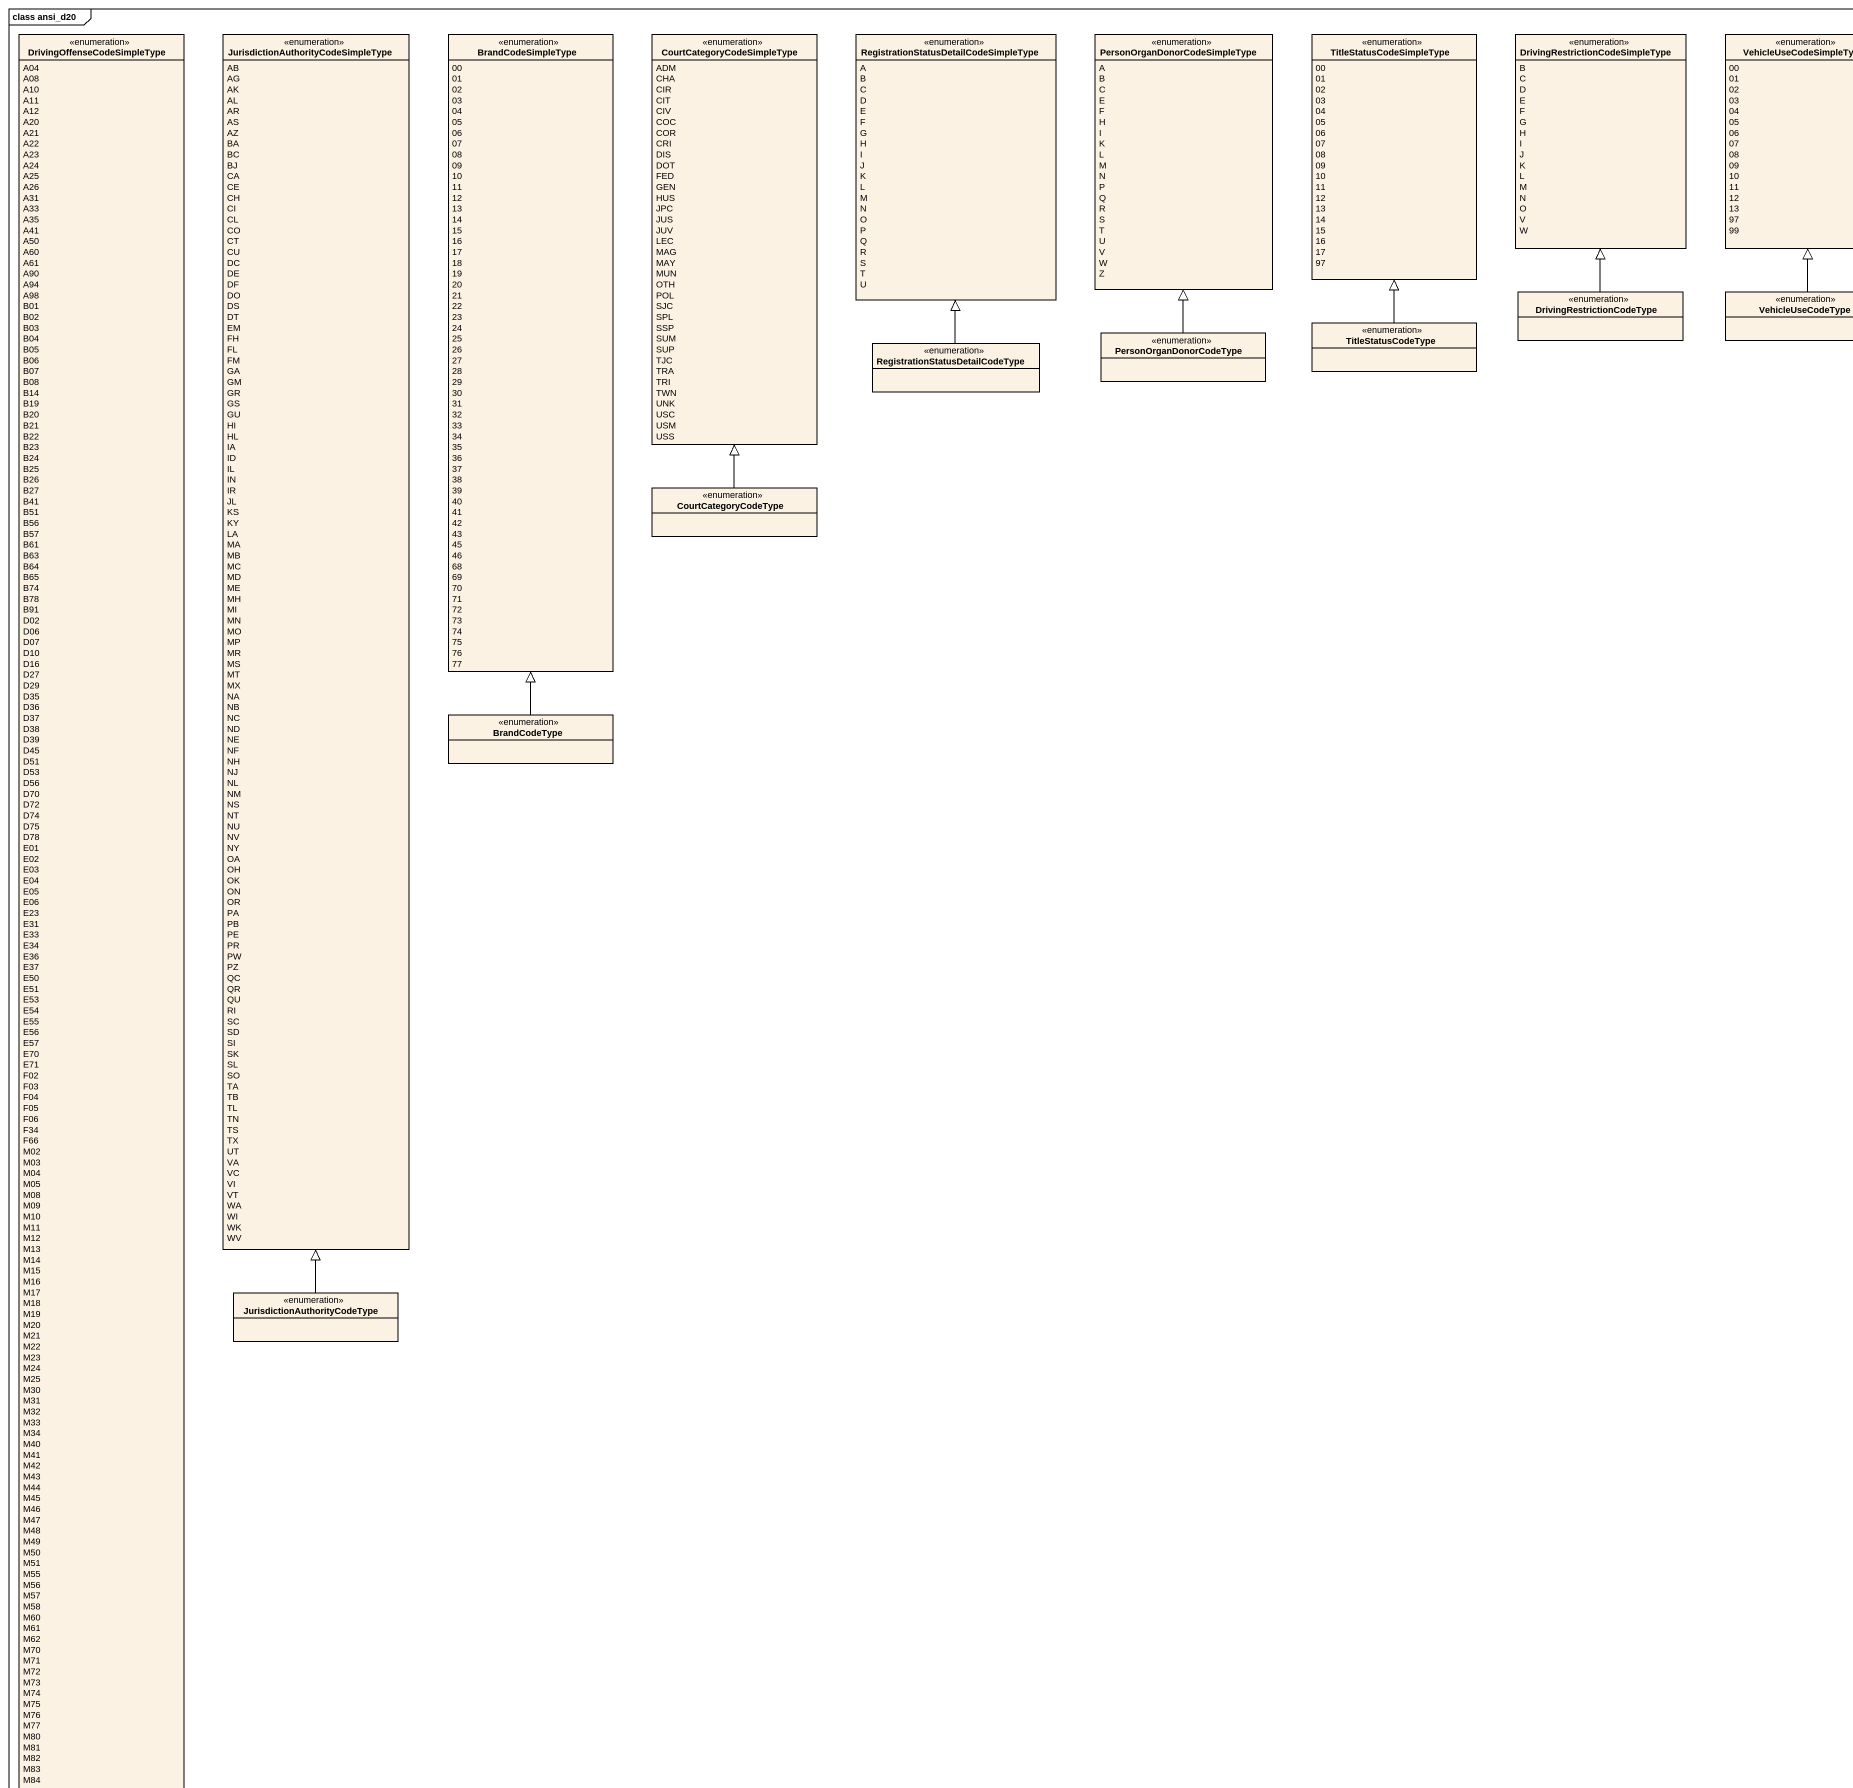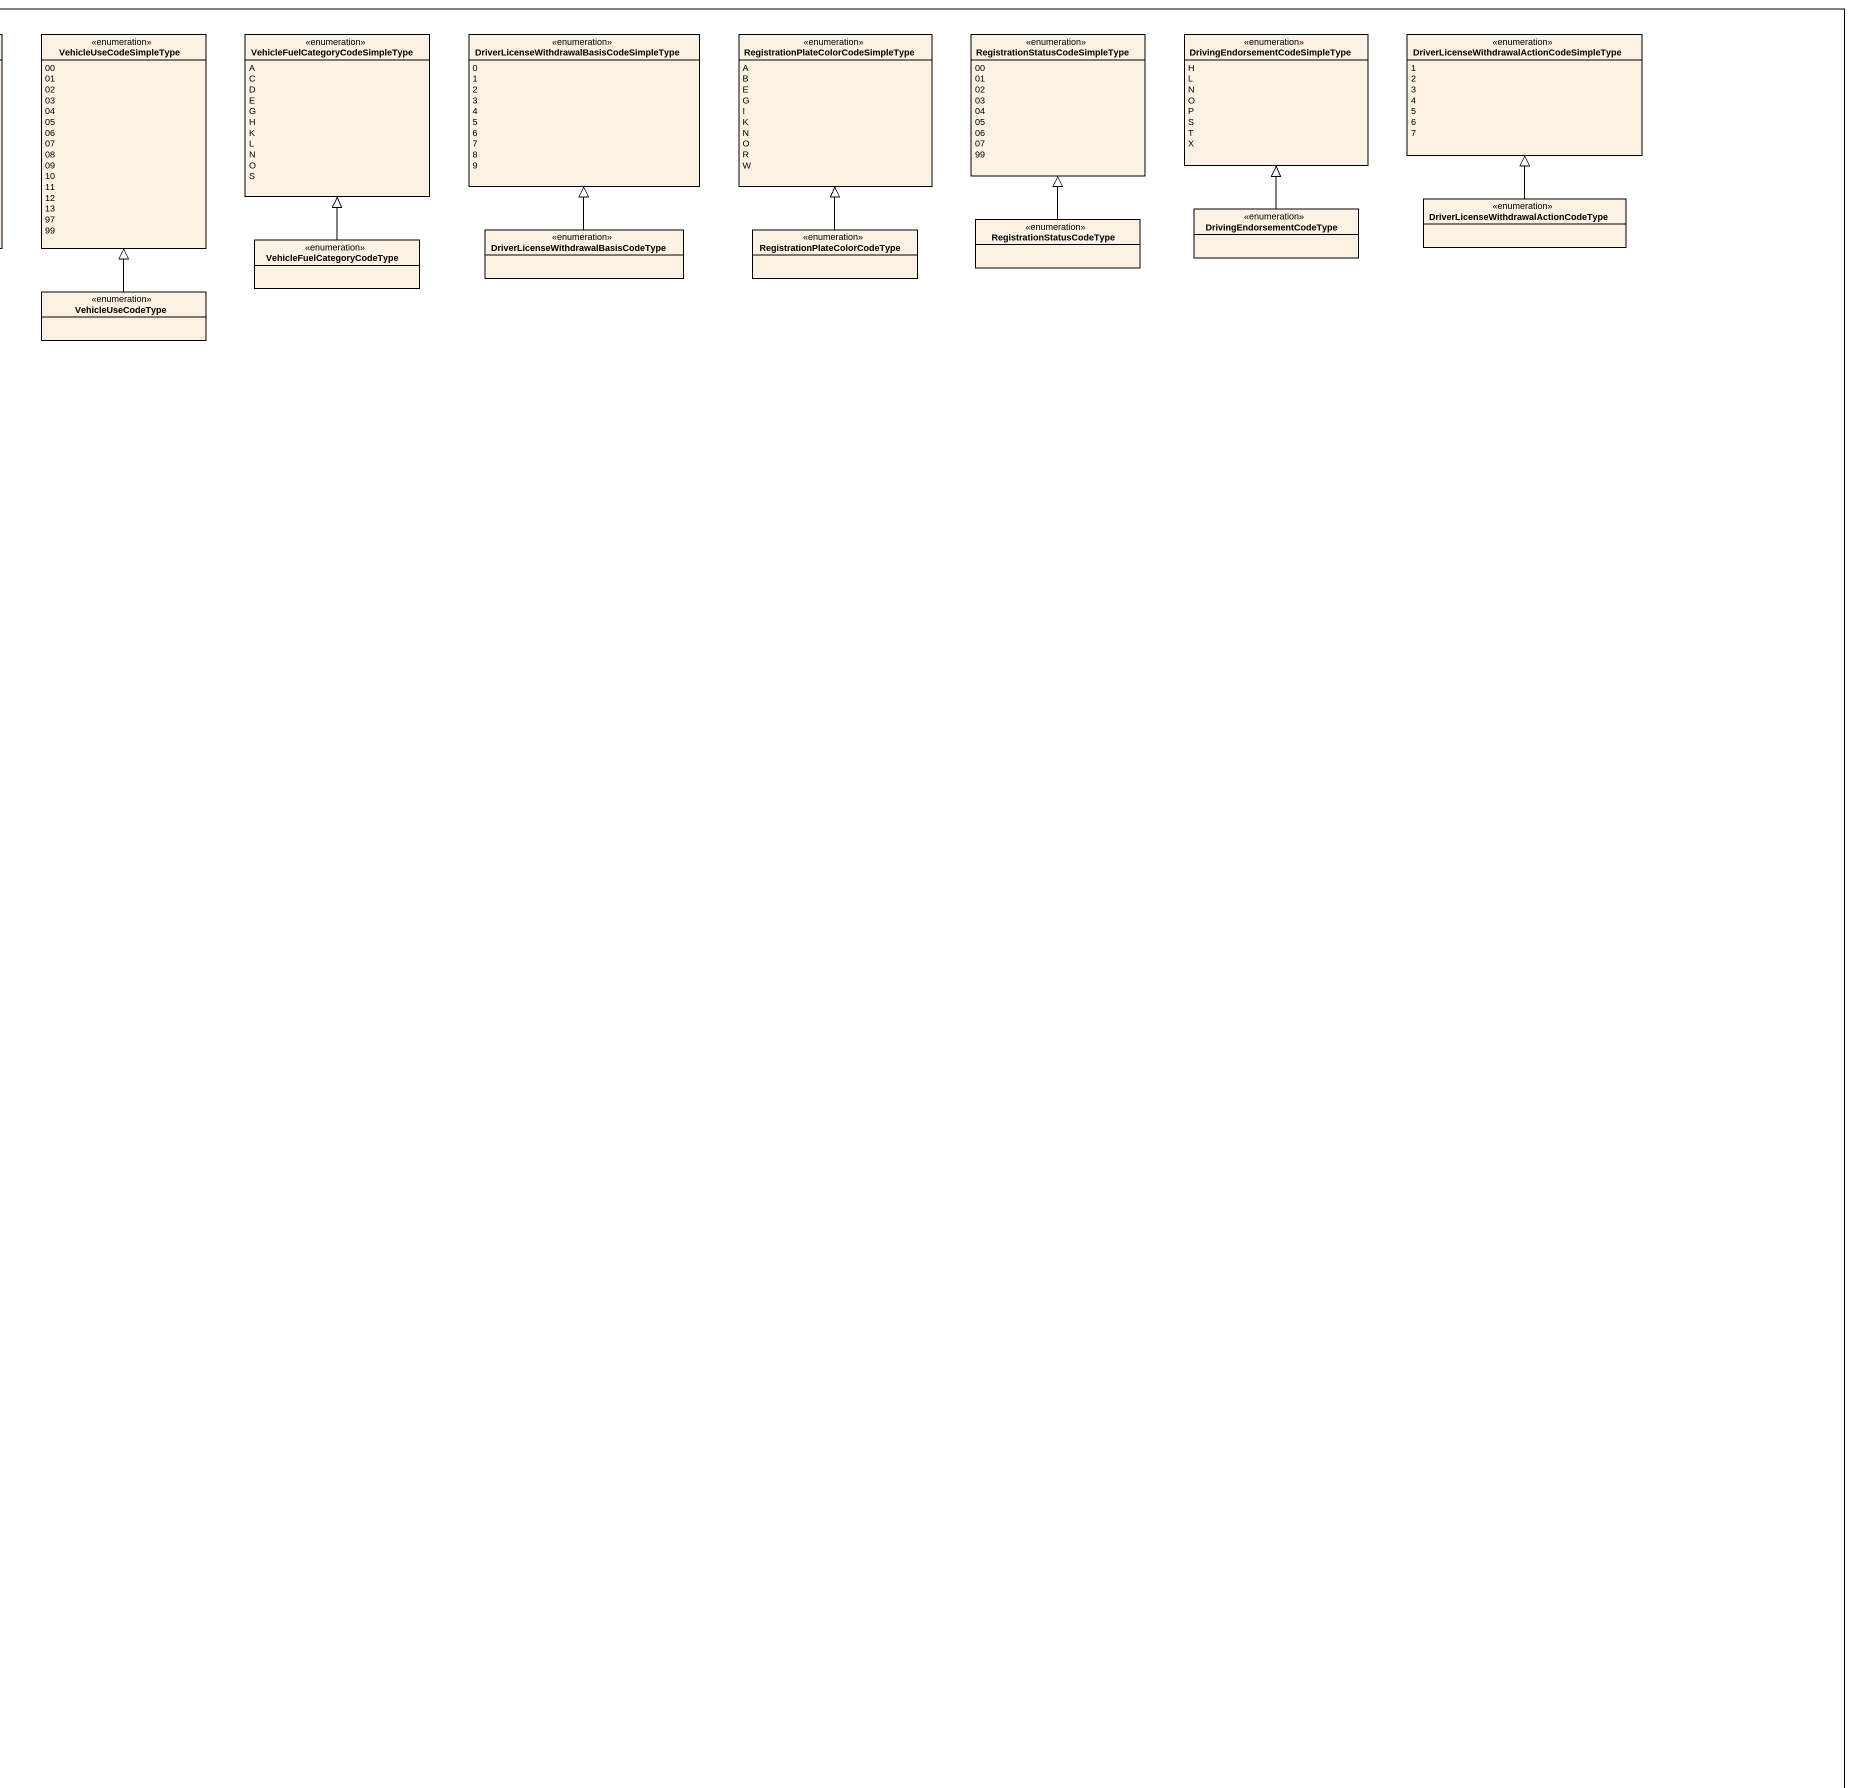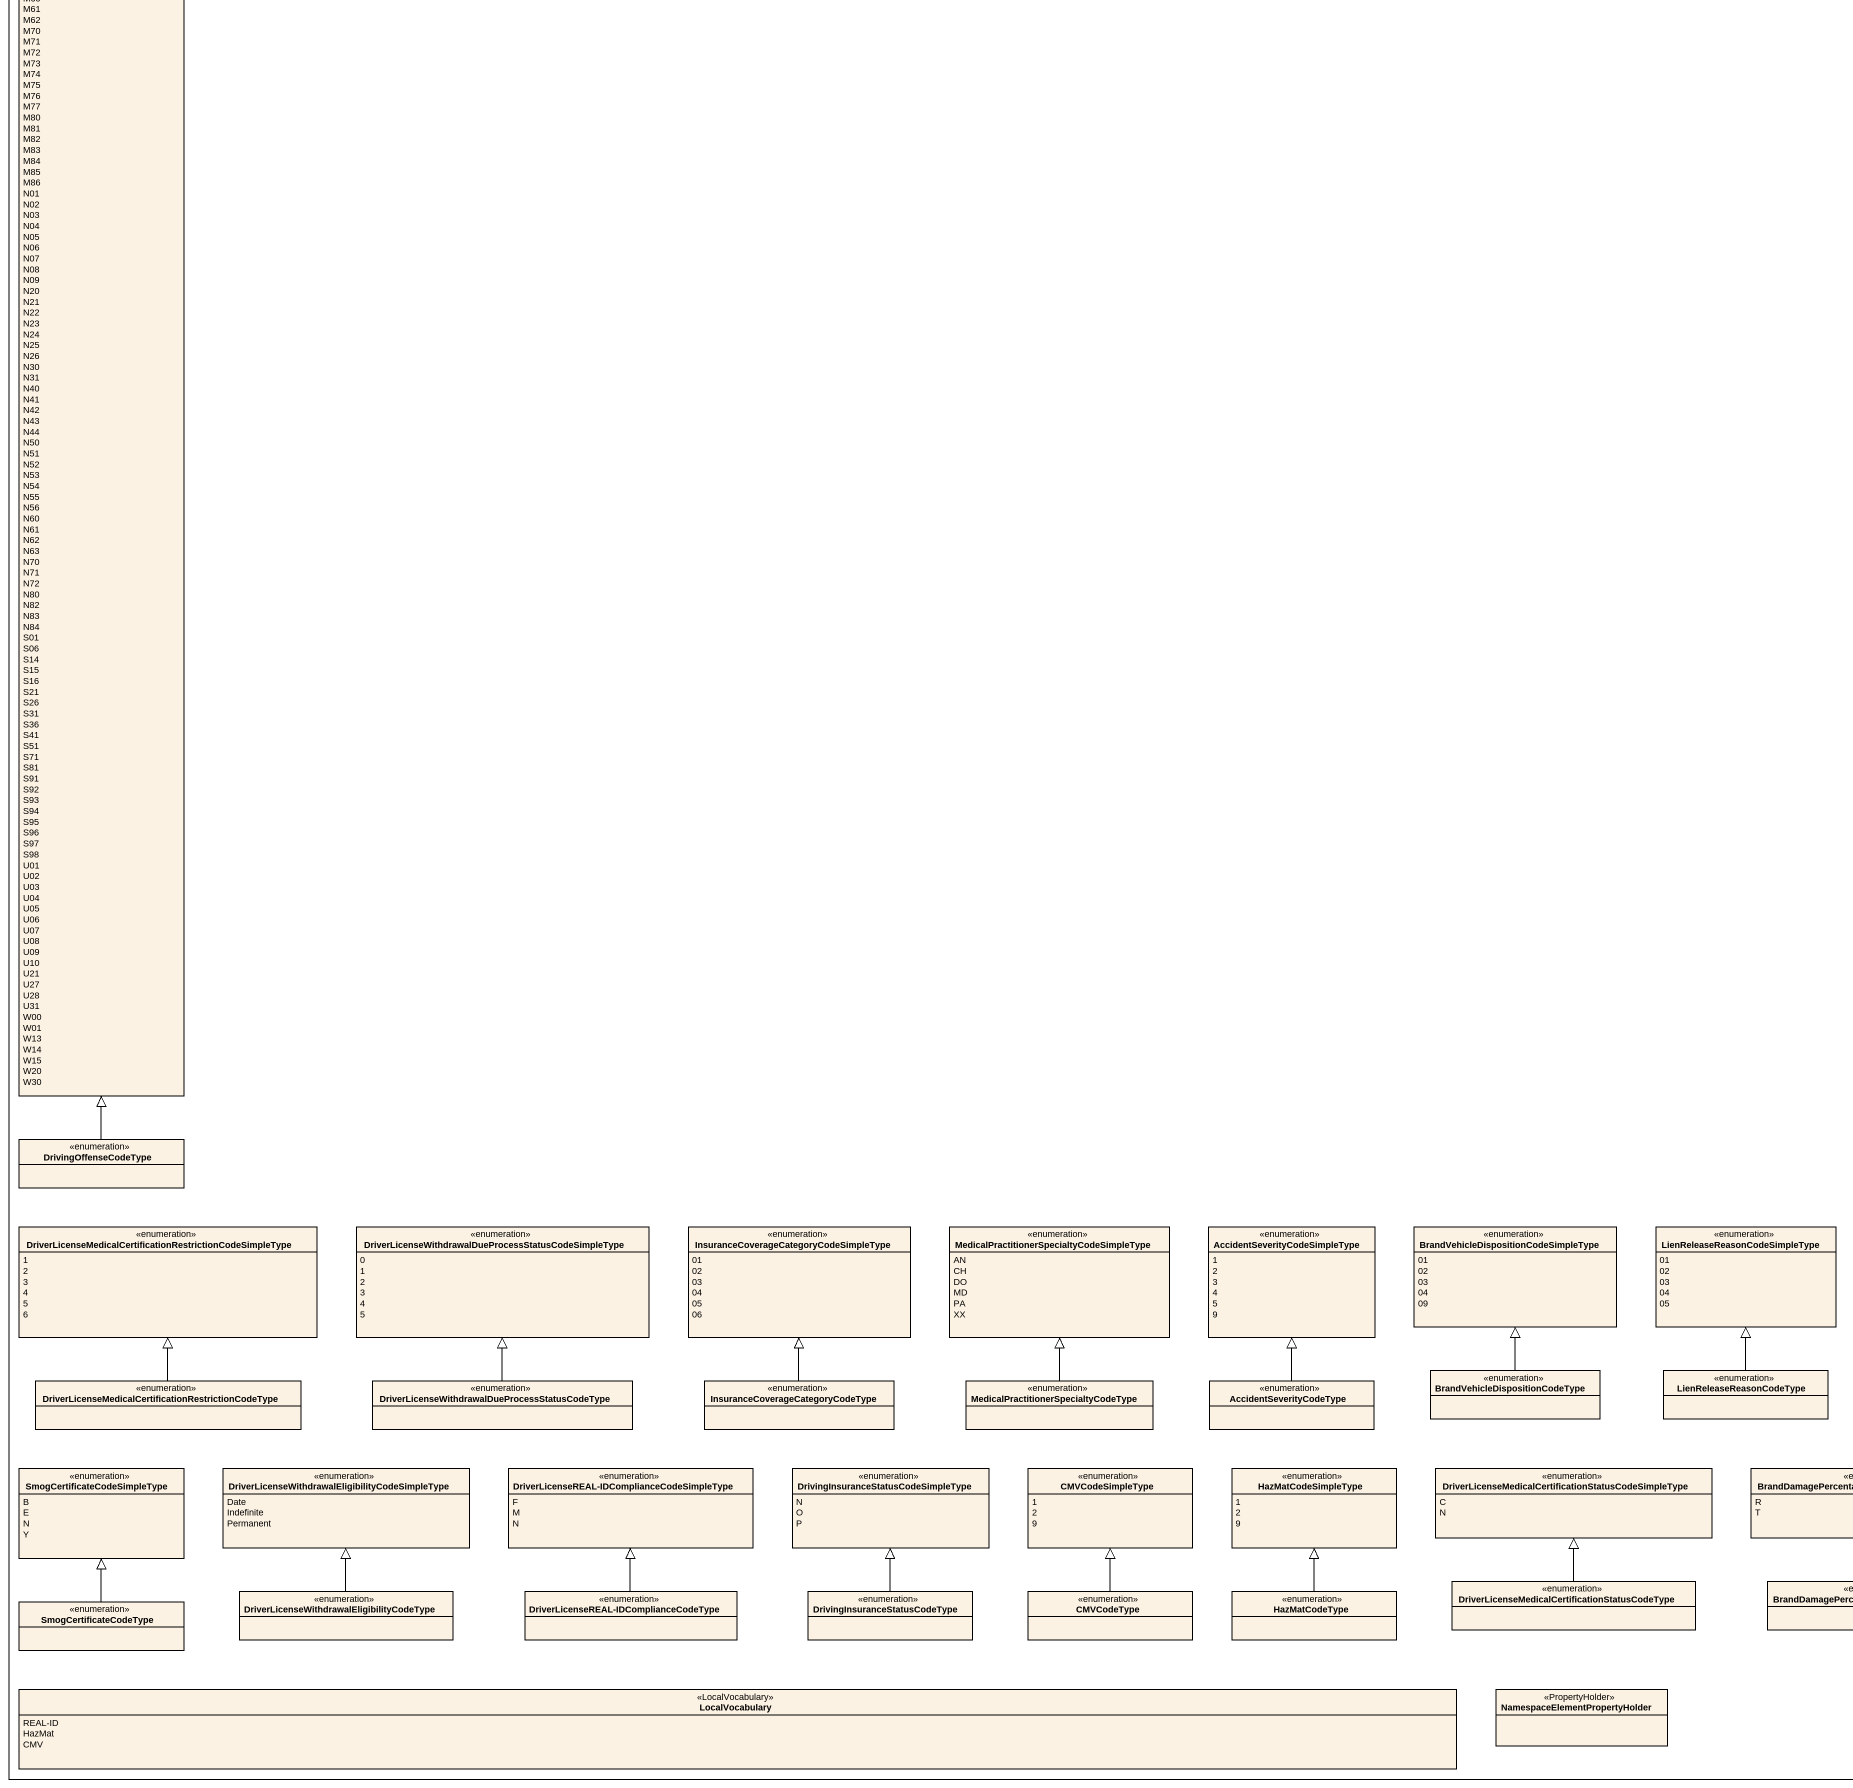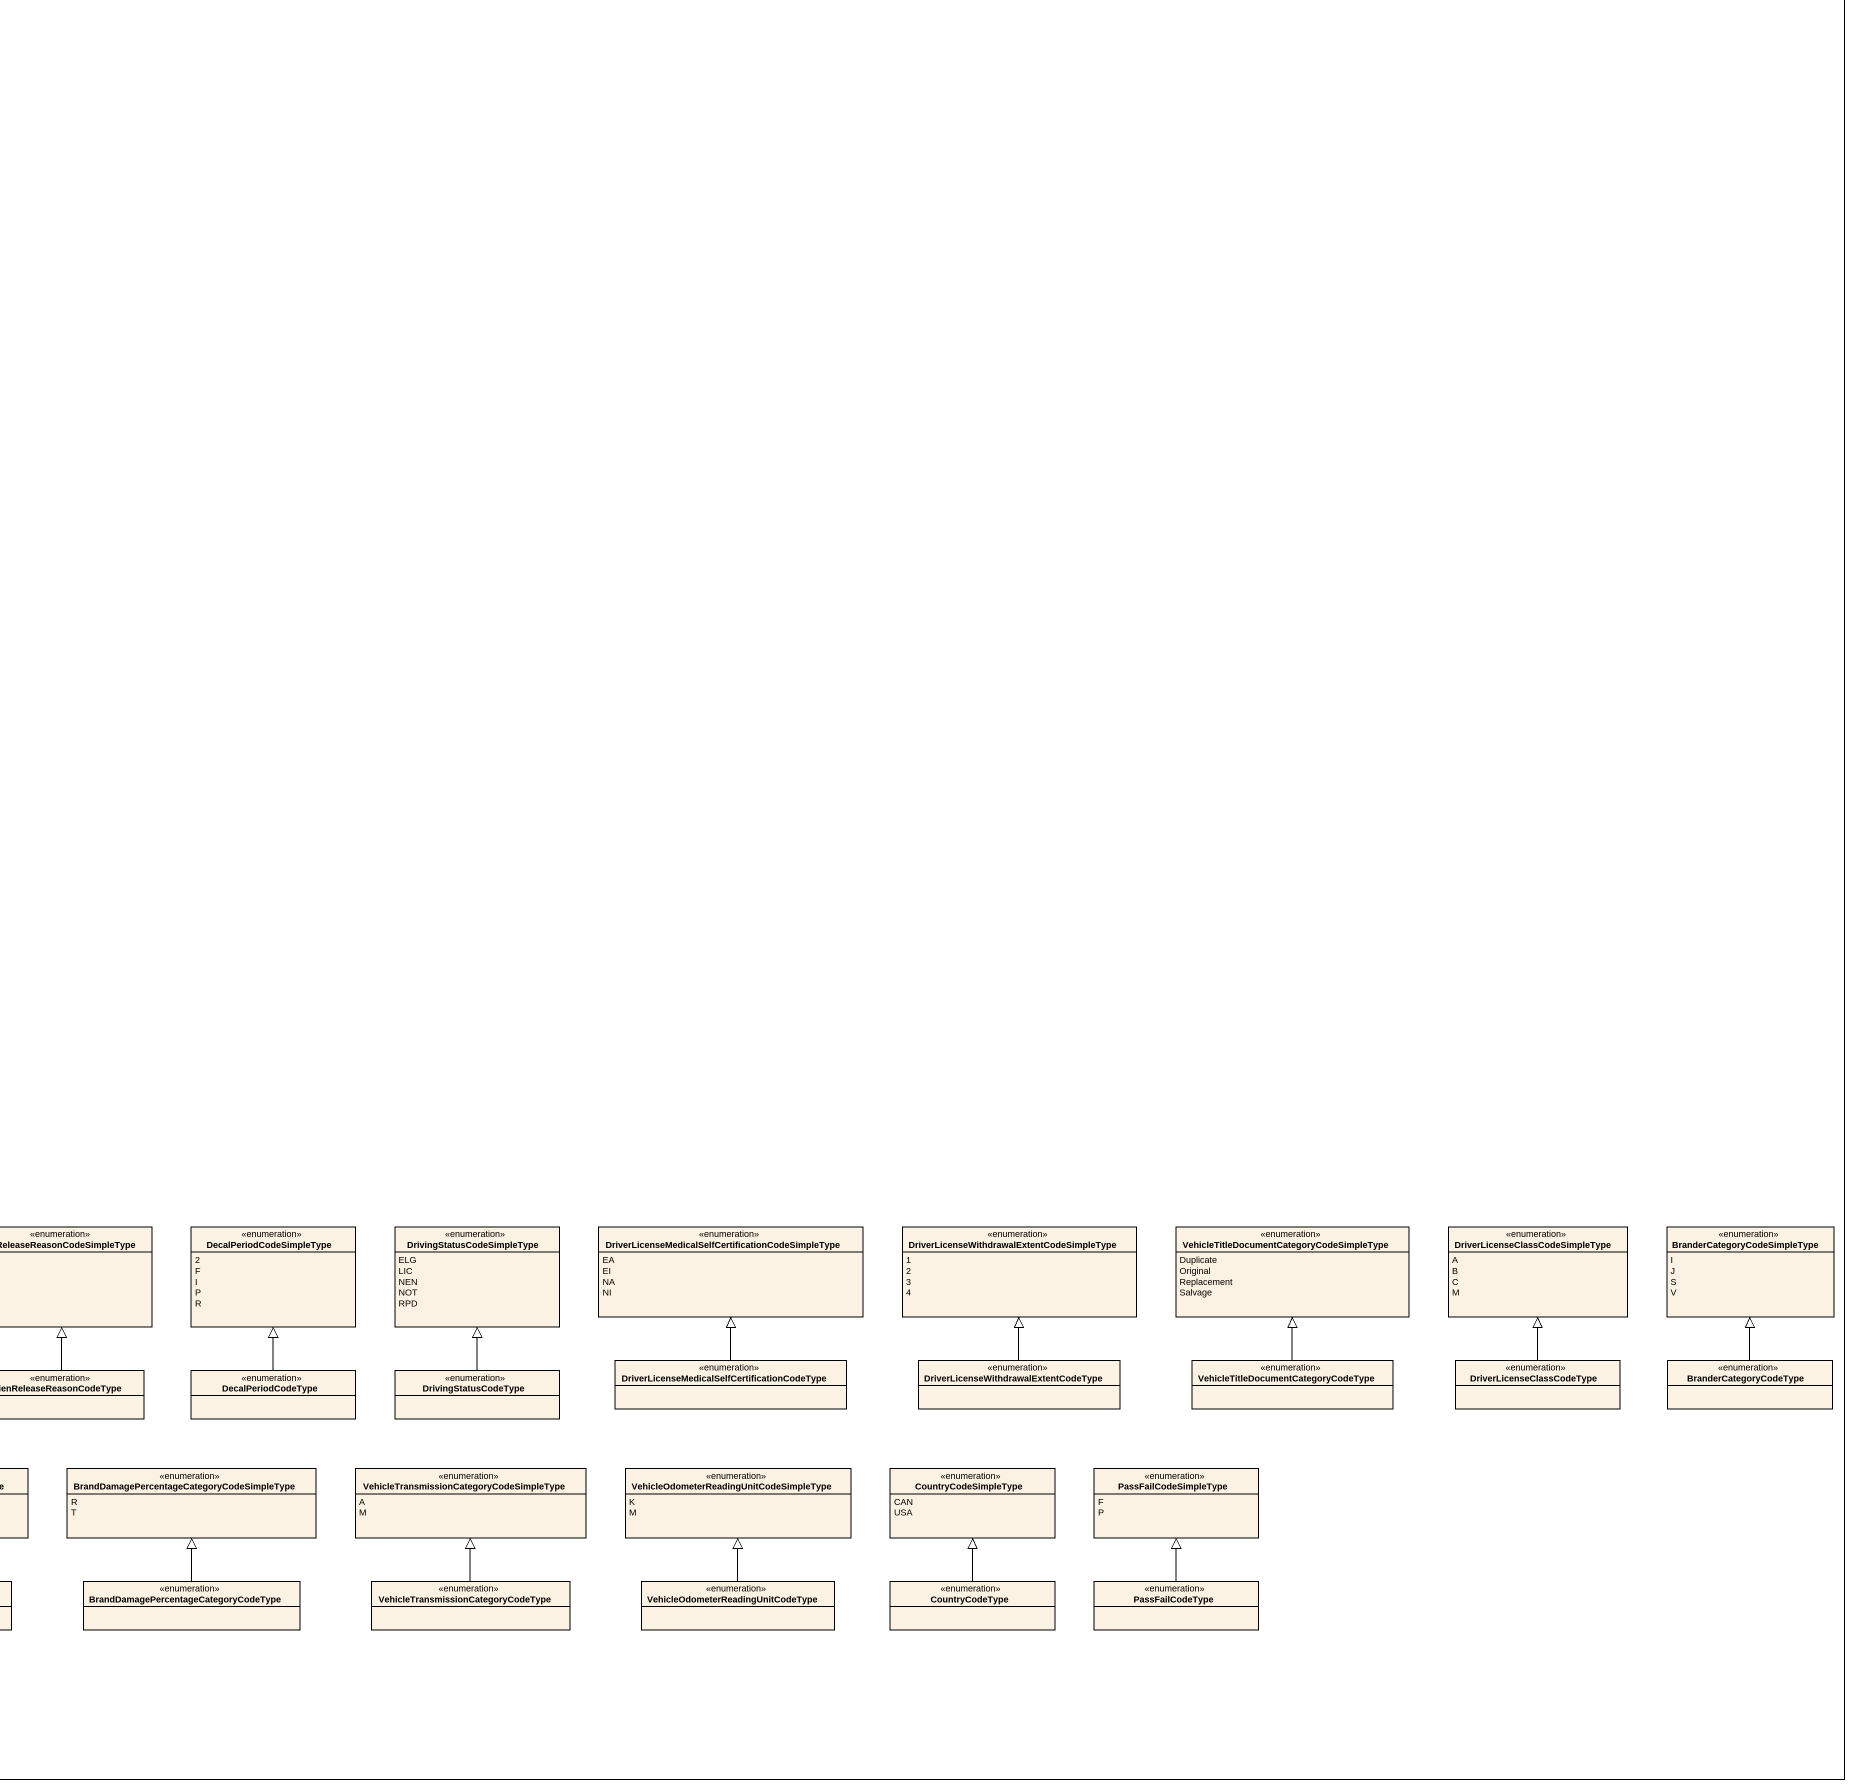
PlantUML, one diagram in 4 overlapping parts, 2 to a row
@startuml
mainframe class ansi_d20
hide circle
hide empty members
enum DrivingOffenseCodeSimpleType {
  A04
  A08
  A10
  A11
  A12
  A20
  A21
  A22
  A23
  A24
  A25
  A26
  A31
  A33
  A35
  A41
  A50
  A60
  A61
  A90
  A94
  A98
  B01
  B02
  B03
  B04
  B05
  B06
  B07
  B08
  B14
  B19
  B20
  B21
  B22
  B23
  B24
  B25
  B26
  B27
  B41
  B51
  B56
  B57
  B61
  B63
  B64
  B65
  B74
  B78
  B91
  D02
  D06
  D07
  D10
  D16
  D27
  D29
  D35
  D36
  D37
  D38
  D39
  D45
  D51
  D53
  D56
  D70
  D72
  D74
  D75
  D78
  E01
  E02
  E03
  E04
  E05
  E06
  E23
  E31
  E33
  E34
  E36
  E37
  E50
  E51
  E53
  E54
  E55
  E56
  E57
  E70
  E71
  F02
  F03
  F04
  F05
  F06
  F34
  F66
  M02
  M03
  M04
  M05
  M08
  M09
  M10
  M11
  M12
  M13
  M14
  M15
  M16
  M17
  M18
  M19
  M20
  M21
  M22
  M23
  M24
  M25
  M30
  M31
  M32
  M33
  M34
  M40
  M41
  M42
  M43
  M44
  M45
  M46
  M47
  M48
  M49
  M50
  M51
  M55
  M56
  M57
  M58
  M60
  M61
  M62
  M70
  M71
  M72
  M73
  M74
  M75
  M76
  M77
  M80
  M81
  M82
  M83
  M84
  M85
  M86
  N01
  N02
  N03
  N04
  N05
  N06
  N07
  N08
  N09
  N20
  N21
  N22
  N23
  N24
  N25
  N26
  N30
  N31
  N40
  N41
  N42
  N43
  N44
  N50
  N51
  N52
  N53
  N54
  N55
  N56
  N60
  N61
  N62
  N63
  N70
  N71
  N72
  N80
  N82
  N83
  N84
  S01
  S06
  S14
  S15
  S16
  S21
  S26
  S31
  S36
  S41
  S51
  S71
  S81
  S91
  S92
  S93
  S94
  S95
  S96
  S97
  S98
  U01
  U02
  U03
  U04
  U05
  U06
  U07
  U08
  U09
  U10
  U21
  U27
  U28
  U31
  W00
  W01
  W13
  W14
  W15
  W20
  W30
}
enum "JurisdictionAuthorityCodeSimpleType" as JurisdictionAuthorityCodeSim {
  AB
  AG
  AK
  AL
  AR
  AS
  AZ
  BA
  BC
  BJ
  CA
  CE
  CH
  CI
  CL
  CO
  CT
  CU
  DC
  DE
  DF
  DO
  DS
  DT
  EM
  FH
  FL
  FM
  GA
  GM
  GR
  GS
  GU
  HI
  HL
  IA
  ID
  IL
  IN
  IR
  JL
  KS
  KY
  LA
  MA
  MB
  MC
  MD
  ME
  MH
  MI
  MN
  MO
  MP
  MR
  MS
  MT
  MX
  NA
  NB
  NC
  ND
  NE
  NF
  NH
  NJ
  NL
  NM
  NS
  NT
  NU
  NV
  NY
  OA
  OH
  OK
  ON
  OR
  PA
  PB
  PE
  PR
  PW
  PZ
  QC
  QR
  QU
  RI
  SC
  SD
  SI
  SK
  SL
  SO
  TA
  TB
  TL
  TN
  TS
  TX
  UT
  VA
  VC
  VI
  VT
  WA
  WI
  WK
  WV
}
enum BrandCodeSimpleType {
  00
  01
  02
  03
  04
  05
  06
  07
  08
  09
  10
  11
  12
  13
  14
  15
  16
  17
  18
  19
  20
  21
  22
  23
  24
  25
  26
  27
  28
  29
  30
  31
  32
  33
  34
  35
  36
  37
  38
  39
  40
  41
  42
  43
  45
  46
  68
  69
  70
  71
  72
  73
  74
  75
  76
  77
}
enum CourtCategoryCodeSimpleType {
  ADM
  CHA
  CIR
  CIT
  CIV
  COC
  COR
  CRI
  DIS
  DOT
  FED
  GEN
  HUS
  JPC
  JUS
  JUV
  LEC
  MAG
  MAY
  MUN
  OTH
  POL
  SJC
  SPL
  SSP
  SUM
  SUP
  TJC
  TRA
  TRI
  TWN
  UNK
  USC
  USM
  USS
}
enum "RegistrationStatusDetailCodeSimpleType" as RegistrationStatusDetailCode {
  A
  B
  C
  D
  E
  F
  G
  H
  I
  J
  K
  L
  M
  N
  O
  P
  Q
  R
  S
  T
  U
}
enum "PersonOrganDonorCodeSimpleType" as PersonOrganDonorCodeSimpleTy {
  A
  B
  C
  E
  F
  H
  I
  K
  L
  M
  N
  P
  Q
  R
  S
  T
  U
  V
  W
  Z
}
enum TitleStatusCodeSimpleType {
  00
  01
  02
  03
  04
  05
  06
  07
  08
  09
  10
  11
  12
  13
  14
  15
  16
  17
  97
}
enum "DrivingRestrictionCodeSimpleType" as DrivingRestrictionCodeSimple {
  B
  C
  D
  E
  F
  G
  H
  I
  J
  K
  L
  M
  N
  O
  V
  W
}
enum VehicleUseCodeSimpleType {
  00
  01
  02
  03
  04
  05
  06
  07
  08
  09
  10
  11
  12
  13
  97
  99
}
enum "VehicleFuelCategoryCodeSimpleType" as VehicleFuelCategoryCodeSimpl {
  A
  C
  D
  E
  G
  H
  K
  L
  N
  O
  S
}
enum "DriverLicenseWithdrawalBasisCodeSimpleType" as DriverLicenseWithdrawalBasis {
  0
  1
  2
  3
  4
  5
  6
  7
  8
  9
}
enum "RegistrationPlateColorCodeSimpleType" as RegistrationPlateColorCodeSi {
  A
  B
  E
  G
  I
  K
  N
  O
  R
  W
}
enum "RegistrationStatusCodeSimpleType" as RegistrationStatusCodeSimple {
  00
  01
  02
  03
  04
  05
  06
  07
  99
}
enum "DrivingEndorsementCodeSimpleType" as DrivingEndorsementCodeSimple {
  H
  L
  N
  O
  P
  S
  T
  X
}
enum "DriverLicenseWithdrawalActionCodeSimpleType" as DriverLicenseWithdrawalActio {
  1
  2
  3
  4
  5
  6
  7
}
enum DrivingEndorsementCodeType
enum "DriverLicenseWithdrawalActionCodeType" as DriverLicenseWithdrawalActio_2
enum VehicleFuelCategoryCodeType
enum "DriverLicenseWithdrawalBasisCodeType" as DriverLicenseWithdrawalBasis_2
enum "RegistrationPlateColorCodeType" as RegistrationPlateColorCodeTy
enum RegistrationStatusCodeType
enum TitleStatusCodeType
enum DrivingRestrictionCodeType
enum VehicleUseCodeType
enum "RegistrationStatusDetailCodeType" as RegistrationStatusDetailCode_2
enum PersonOrganDonorCodeType
enum CourtCategoryCodeType
enum BrandCodeType
enum "JurisdictionAuthorityCodeType" as JurisdictionAuthorityCodeTyp
enum DrivingOffenseCodeType
enum "DriverLicenseMedicalCertificationRestrictionCodeSimpleType" as DriverLicenseMedicalCertific {
  1
  2
  3
  4
  5
  6
}
enum "DriverLicenseWithdrawalDueProcessStatusCodeSimpleType" as DriverLicenseWithdrawalDuePr {
  0
  1
  2
  3
  4
  5
}
enum "InsuranceCoverageCategoryCodeSimpleType" as InsuranceCoverageCategoryCod {
  01
  02
  03
  04
  05
  06
}
enum "MedicalPractitionerSpecialtyCodeSimpleType" as MedicalPractitionerSpecialty {
  AN
  CH
  DO
  MD
  PA
  XX
}
enum "AccidentSeverityCodeSimpleType" as AccidentSeverityCodeSimpleTy {
  1
  2
  3
  4
  5
  9
}
enum "BrandVehicleDispositionCodeSimpleType" as BrandVehicleDispositionCodeS {
  01
  02
  03
  04
  09
}
enum "LienReleaseReasonCodeSimpleType" as LienReleaseReasonCodeSimpleT {
  01
  02
  03
  04
  05
}
enum DecalPeriodCodeSimpleType {
  2
  F
  I
  P
  R
}
enum DrivingStatusCodeSimpleType {
  ELG
  LIC
  NEN
  NOT
  RPD
}
enum "DriverLicenseMedicalSelfCertificationCodeSimpleType" as DriverLicenseMedicalSelfCert {
  EA
  EI
  NA
  NI
}
enum "DriverLicenseWithdrawalExtentCodeSimpleType" as DriverLicenseWithdrawalExten {
  1
  2
  3
  4
}
enum "VehicleTitleDocumentCategoryCodeSimpleType" as VehicleTitleDocumentCategory {
  Duplicate
  Original
  Replacement
  Salvage
}
enum "DriverLicenseClassCodeSimpleType" as DriverLicenseClassCodeSimple {
  A
  B
  C
  M
}
enum "BranderCategoryCodeSimpleType" as BranderCategoryCodeSimpleTyp {
  I
  J
  S
  V
}
enum "BrandVehicleDispositionCodeType" as BrandVehicleDispositionCodeT
enum LienReleaseReasonCodeType
enum DecalPeriodCodeType
enum DrivingStatusCodeType
enum "DriverLicenseMedicalSelfCertificationCodeType" as DriverLicenseMedicalSelfCert_2
enum "DriverLicenseWithdrawalExtentCodeType" as DriverLicenseWithdrawalExten_2
enum "VehicleTitleDocumentCategoryCodeType" as VehicleTitleDocumentCategory_2
enum DriverLicenseClassCodeType
enum BranderCategoryCodeType
enum "DriverLicenseMedicalCertificationRestrictionCodeType" as DriverLicenseMedicalCertific_2
enum "DriverLicenseWithdrawalDueProcessStatusCodeType" as DriverLicenseWithdrawalDuePr_2
enum "InsuranceCoverageCategoryCodeType" as InsuranceCoverageCategoryCod_2
enum "MedicalPractitionerSpecialtyCodeType" as MedicalPractitionerSpecialty_2
enum AccidentSeverityCodeType
enum "SmogCertificateCodeSimpleType" as SmogCertificateCodeSimpleTyp {
  B
  E
  N
  Y
}
enum "DriverLicenseWithdrawalEligibilityCodeSimpleType" as DriverLicenseWithdrawalEligi {
  Date
  Indefinite
  Permanent
}
enum "DriverLicenseREAL-IDComplianceCodeSimpleType" as DriverLicenseREAL {
  F
  M
  N
}
enum "DrivingInsuranceStatusCodeSimpleType" as DrivingInsuranceStatusCodeSi {
  N
  O
  P
}
enum CMVCodeSimpleType {
  1
  2
  9
}
enum HazMatCodeSimpleType {
  1
  2
  9
}
enum "DriverLicenseMedicalCertificationStatusCodeSimpleType" as DriverLicenseMedicalCertific_3 {
  C
  N
}
enum "BrandDamagePercentageCategoryCodeSimpleType" as BrandDamagePercentageCategor {
  R
  T
}
enum "VehicleTransmissionCategoryCodeSimpleType" as VehicleTransmissionCategoryC {
  A
  M
}
enum "VehicleOdometerReadingUnitCodeSimpleType" as VehicleOdometerReadingUnitCo {
  K
  M
}
enum CountryCodeSimpleType {
  CAN
  USA
}
enum PassFailCodeSimpleType {
  F
  P
}
enum SmogCertificateCodeType
enum "DriverLicenseWithdrawalEligibilityCodeType" as DriverLicenseWithdrawalEligi_2
enum "DriverLicenseREAL-IDComplianceCodeType" as DriverLicenseREAL_2
enum "DrivingInsuranceStatusCodeType" as DrivingInsuranceStatusCodeTy
enum CMVCodeType
enum HazMatCodeType
enum "DriverLicenseMedicalCertificationStatusCodeType" as DriverLicenseMedicalCertific_4
enum "BrandDamagePercentageCategoryCodeType" as BrandDamagePercentageCategor_2
enum "VehicleTransmissionCategoryCodeType" as VehicleTransmissionCategoryC_2
enum "VehicleOdometerReadingUnitCodeType" as VehicleOdometerReadingUnitCo_2
enum CountryCodeType
enum PassFailCodeType
enum LocalVocabulary <<LocalVocabulary>> {
  REAL-ID
  HazMat
  CMV
}
class "NamespaceElementPropertyHolder" as NamespaceElementPropertyHold <<PropertyHolder>>
DrivingEndorsementCodeType -up-|> DrivingEndorsementCodeSimple
DriverLicenseWithdrawalActio_2 -up-|> DriverLicenseWithdrawalActio
VehicleFuelCategoryCodeType -up-|> VehicleFuelCategoryCodeSimpl
DriverLicenseWithdrawalBasis_2 -up-|> DriverLicenseWithdrawalBasis
RegistrationPlateColorCodeTy -up-|> RegistrationPlateColorCodeSi
RegistrationStatusCodeType -up-|> RegistrationStatusCodeSimple
TitleStatusCodeType -up-|> TitleStatusCodeSimpleType
DrivingRestrictionCodeType -up-|> DrivingRestrictionCodeSimple
VehicleUseCodeType -up-|> VehicleUseCodeSimpleType
RegistrationStatusDetailCode_2 -up-|> RegistrationStatusDetailCode
PersonOrganDonorCodeType -up-|> PersonOrganDonorCodeSimpleTy
CourtCategoryCodeType -up-|> CourtCategoryCodeSimpleType
BrandCodeType -up-|> BrandCodeSimpleType
JurisdictionAuthorityCodeTyp -up-|> JurisdictionAuthorityCodeSim
DrivingOffenseCodeType -up-|> DrivingOffenseCodeSimpleType
BrandVehicleDispositionCodeT -up-|> BrandVehicleDispositionCodeS
LienReleaseReasonCodeType -up-|> LienReleaseReasonCodeSimpleT
DecalPeriodCodeType -up-|> DecalPeriodCodeSimpleType
DrivingStatusCodeType -up-|> DrivingStatusCodeSimpleType
DriverLicenseMedicalSelfCert_2 -up-|> DriverLicenseMedicalSelfCert
DriverLicenseWithdrawalExten_2 -up-|> DriverLicenseWithdrawalExten
VehicleTitleDocumentCategory_2 -up-|> VehicleTitleDocumentCategory
DriverLicenseClassCodeType -up-|> DriverLicenseClassCodeSimple
BranderCategoryCodeType -up-|> BranderCategoryCodeSimpleTyp
DriverLicenseMedicalCertific_2 -up-|> DriverLicenseMedicalCertific
DriverLicenseWithdrawalDuePr_2 -up-|> DriverLicenseWithdrawalDuePr
InsuranceCoverageCategoryCod_2 -up-|> InsuranceCoverageCategoryCod
MedicalPractitionerSpecialty_2 -up-|> MedicalPractitionerSpecialty
AccidentSeverityCodeType -up-|> AccidentSeverityCodeSimpleTy
SmogCertificateCodeType -up-|> SmogCertificateCodeSimpleTyp
DriverLicenseWithdrawalEligi_2 -up-|> DriverLicenseWithdrawalEligi
DriverLicenseREAL_2 -up-|> DriverLicenseREAL
DrivingInsuranceStatusCodeTy -up-|> DrivingInsuranceStatusCodeSi
CMVCodeType -up-|> CMVCodeSimpleType
HazMatCodeType -up-|> HazMatCodeSimpleType
DriverLicenseMedicalCertific_4 -up-|> DriverLicenseMedicalCertific_3
BrandDamagePercentageCategor_2 -up-|> BrandDamagePercentageCategor
VehicleTransmissionCategoryC_2 -up-|> VehicleTransmissionCategoryC
VehicleOdometerReadingUnitCo_2 -up-|> VehicleOdometerReadingUnitCo
CountryCodeType -up-|> CountryCodeSimpleType
PassFailCodeType -up-|> PassFailCodeSimpleType
@enduml
